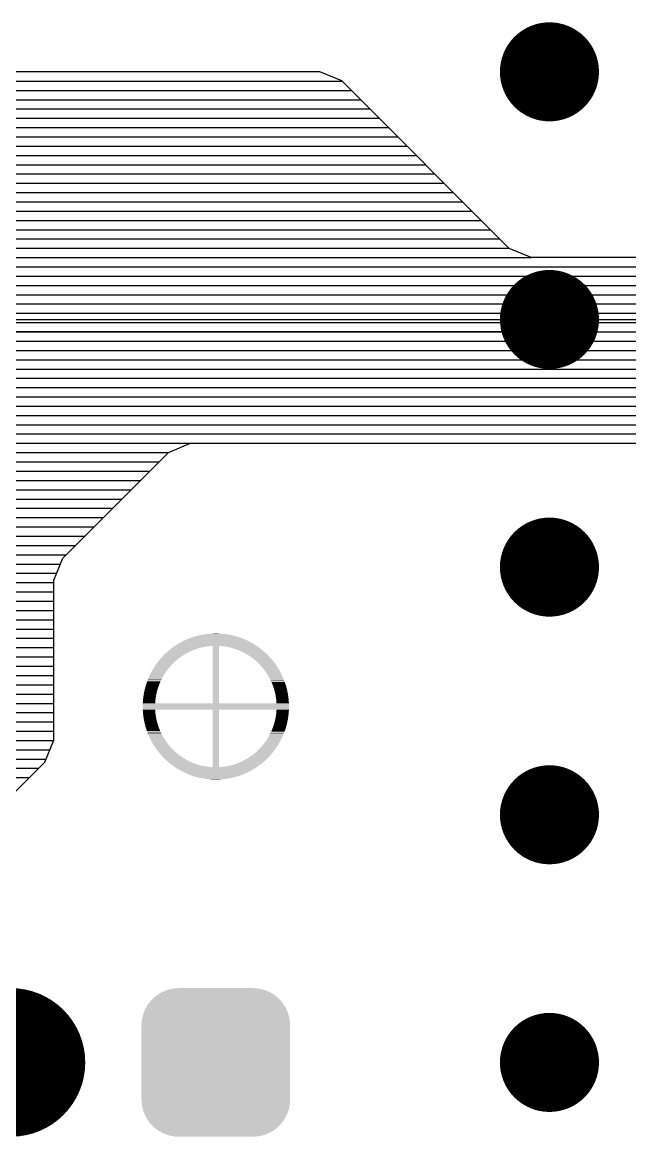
# Model space of a CAD drawing. Extents: x 295 to 953, y 10 to 290.
# Drawn here: x 603.58 to 616.04, y 175.49 to 198.35 of the extents above; entities that cross this region are included whole.
import ezdxf

# ---------------------------------------------------------------- set-up
doc = ezdxf.new("R2010")
doc.units = 0
doc.header["$LTSCALE"] = 5
doc.header["$MEASUREMENT"] = 0
doc.layers.get('0').update_dxf_attribs({"linetype": 'CONTINUOUS', "lineweight": 25})
doc.layers.add('DV-ABPB-A4_IN1', color=4, linetype='CONTINUOUS')

msp = doc.modelspace()

# ---------------------------------------------------------------- linework, layer by layer
at = {"color": 7}
for points, const_width in [([(613.882, 197.333, 1), (614.898, 197.333, 1)], 1.016), ([(613.882, 192.253, 1), (614.898, 192.253, 1)], 1.016), ([(613.882, 187.173, 1), (614.898, 187.173, 1)], 1.016), ([(613.882, 182.093, 1), (614.898, 182.093, 1)], 1.016), ([(602.586, 177.013, 1), (604.11, 177.013, 1)], 1.524), ([(613.882, 177.013, 1), (614.898, 177.013, 1)], 1.016)]:
    msp.add_lwpolyline(points, format="xyb", close=True, dxfattribs=dict(at, const_width=const_width))
for points in [[(606.795, 185.609), (606.826, 185.627), (608.304, 185.609), (608.273, 185.627)], [(606.826, 185.627), (606.843, 185.636), (608.273, 185.627), (608.255, 185.636)], [(606.843, 185.636), (606.875, 185.653), (608.255, 185.636), (608.224, 185.653)], [(606.875, 185.653), (606.892, 185.661), (608.224, 185.653), (608.206, 185.661)], [(606.892, 185.661), (606.925, 185.677), (608.206, 185.661), (608.174, 185.677)], [(606.925, 185.677), (606.942, 185.685), (608.174, 185.677), (608.156, 185.685)], [(606.942, 185.685), (606.976, 185.699), (608.156, 185.685), (608.124, 185.699)], [(606.976, 185.699), (606.993, 185.706), (608.124, 185.699), (608.105, 185.706)], [(606.993, 185.706), (607.027, 185.719), (608.105, 185.706), (608.072, 185.719)], [(607.027, 185.719), (607.045, 185.726), (608.072, 185.719), (608.054, 185.726)], [(607.045, 185.726), (607.079, 185.737), (608.054, 185.726), (608.02, 185.737)], [(607.079, 185.737), (607.097, 185.743), (608.02, 185.737), (608.001, 185.743)], [(607.097, 185.743), (607.132, 185.754), (608.001, 185.743), (607.968, 185.754)], [(607.132, 185.754), (607.15, 185.759), (607.968, 185.754), (607.948, 185.759)], [(607.15, 185.759), (607.186, 185.768), (607.948, 185.759), (607.914, 185.768)], [(607.186, 185.768), (607.203, 185.773), (607.914, 185.768), (607.894, 185.773)], [(607.203, 185.773), (607.24, 185.781), (607.894, 185.773), (607.861, 185.781)], [(607.24, 185.781), (607.257, 185.784), (607.861, 185.781), (607.84, 185.784)], [(607.257, 185.784), (607.294, 185.791), (607.84, 185.784), (607.806, 185.791)], [(607.294, 185.791), (607.312, 185.794), (607.806, 185.791), (607.786, 185.794)], [(607.312, 185.794), (607.349, 185.799), (607.786, 185.794), (607.752, 185.799)], [(607.349, 185.799), (607.366, 185.802), (607.752, 185.799), (607.731, 185.802)], [(607.366, 185.802), (607.404, 185.806), (607.731, 185.802), (607.697, 185.806)], [(607.404, 185.806), (607.421, 185.808), (607.697, 185.806), (607.675, 185.808)], [(607.421, 185.808), (607.461, 185.81), (607.675, 185.808), (607.642, 185.81)], [(607.461, 185.81), (607.476, 185.811), (607.642, 185.81), (607.617, 185.811)], [(607.476, 185.811), (607.52, 185.813), (607.617, 185.811), (607.587, 185.813)], [(607.52, 185.813), (607.532, 185.813), (607.587, 185.813), (607.532, 185.813)], [(606.5, 185.385), (606.526, 185.409), (606.914, 185.385), (606.957, 185.409)], [(606.526, 185.409), (606.529, 185.413), (606.957, 185.409), (606.964, 185.413)], [(606.529, 185.413), (606.551, 185.432), (606.964, 185.413), (607.002, 185.432)], [(606.551, 185.432), (606.57, 185.449), (607.002, 185.432), (607.039, 185.449)], [(606.57, 185.449), (606.575, 185.454), (607.039, 185.449), (607.048, 185.454)], [(606.575, 185.454), (606.599, 185.473), (607.048, 185.454), (607.094, 185.473)], [(606.599, 185.473), (606.613, 185.485), (607.094, 185.473), (607.126, 185.485)], [(606.613, 185.485), (606.62, 185.49), (607.126, 185.485), (607.141, 185.49)], [(606.62, 185.49), (606.64, 185.506), (607.141, 185.49), (607.189, 185.506)], [(606.64, 185.506), (606.657, 185.518), (607.189, 185.506), (607.234, 185.518)], [(606.657, 185.518), (606.658, 185.519), (607.234, 185.518), (607.238, 185.519)], [(606.658, 185.519), (606.674, 185.531), (607.238, 185.519), (607.287, 185.531)], [(606.674, 185.531), (606.688, 185.541), (607.287, 185.531), (607.336, 185.541)], [(606.688, 185.541), (606.699, 185.548), (607.336, 185.541), (607.386, 185.548)], [(606.699, 185.548), (606.702, 185.55), (607.386, 185.548), (607.404, 185.55)], [(606.702, 185.55), (606.707, 185.554), (607.404, 185.55), (607.436, 185.554)], [(606.707, 185.554), (606.712, 185.558), (607.436, 185.554), (607.486, 185.558)], [(606.712, 185.558), (606.732, 185.57), (608.387, 185.558), (608.368, 185.57)], [(606.732, 185.57), (606.748, 185.581), (608.368, 185.57), (608.351, 185.581)], [(606.748, 185.581), (606.779, 185.6), (608.351, 185.581), (608.321, 185.6)], [(606.779, 185.6), (606.795, 185.609), (608.321, 185.6), (608.304, 185.609)], [(607.486, 184.377), (607.486, 185.558), (607.613, 184.377), (607.613, 185.558)], [(607.632, 185.556), (607.613, 185.558), (608.388, 185.556), (608.387, 185.558)], [(607.682, 185.552), (607.632, 185.556), (608.395, 185.552), (608.388, 185.556)], [(607.732, 185.546), (607.682, 185.552), (608.404, 185.546), (608.395, 185.552)], [(607.77, 185.539), (607.732, 185.546), (608.413, 185.539), (608.404, 185.546)], [(607.781, 185.537), (607.77, 185.539), (608.416, 185.537), (608.413, 185.539)], [(607.83, 185.527), (607.781, 185.537), (608.43, 185.527), (608.416, 185.537)], [(607.879, 185.515), (607.83, 185.527), (608.447, 185.515), (608.43, 185.527)], [(607.906, 185.507), (607.879, 185.515), (608.458, 185.507), (608.447, 185.515)], [(607.927, 185.5), (607.906, 185.507), (608.466, 185.5), (608.458, 185.507)], [(607.975, 185.484), (607.927, 185.5), (608.486, 185.484), (608.466, 185.5)], [(608.005, 185.472), (607.975, 185.484), (608.501, 185.472), (608.486, 185.484)], [(608.022, 185.466), (608.005, 185.472), (608.509, 185.466), (608.501, 185.472)], [(608.068, 185.446), (608.022, 185.466), (608.532, 185.446), (608.509, 185.466)], [(608.087, 185.437), (608.068, 185.446), (608.543, 185.437), (608.532, 185.446)], [(608.113, 185.424), (608.087, 185.437), (608.557, 185.424), (608.543, 185.437)], [(608.158, 185.4), (608.113, 185.424), (608.583, 185.4), (608.557, 185.424)], [(608.16, 185.399), (608.158, 185.4), (608.584, 185.399), (608.583, 185.4)], [(608.201, 185.375), (608.16, 185.399), (608.608, 185.375), (608.584, 185.399)], [(606.315, 185.165), (606.341, 185.201), (606.64, 185.165), (606.675, 185.201)], [(606.341, 185.201), (606.345, 185.207), (606.675, 185.201), (606.682, 185.207)], [(606.345, 185.207), (606.367, 185.235), (606.682, 185.207), (606.712, 185.235)], [(606.367, 185.235), (606.379, 185.251), (606.712, 185.235), (606.73, 185.251)], [(606.379, 185.251), (606.393, 185.268), (606.73, 185.251), (606.75, 185.268)], [(606.393, 185.268), (606.414, 185.294), (606.75, 185.268), (606.781, 185.294)], [(606.414, 185.294), (606.42, 185.3), (606.781, 185.294), (606.789, 185.3)], [(606.42, 185.3), (606.447, 185.33), (606.789, 185.3), (606.829, 185.33)], [(606.447, 185.33), (606.451, 185.335), (606.829, 185.33), (606.836, 185.335)], [(606.451, 185.335), (606.474, 185.358), (606.836, 185.335), (606.871, 185.358)], [(606.474, 185.358), (606.489, 185.374), (606.871, 185.358), (606.897, 185.374)], [(606.489, 185.374), (606.5, 185.385), (606.897, 185.374), (606.914, 185.385)], [(608.224, 185.361), (608.201, 185.375), (608.623, 185.361), (608.608, 185.375)], [(608.244, 185.348), (608.224, 185.361), (608.635, 185.348), (608.623, 185.361)], [(608.283, 185.32), (608.244, 185.348), (608.661, 185.32), (608.635, 185.348)], [(608.285, 185.319), (608.283, 185.32), (608.662, 185.319), (608.661, 185.32)], [(608.325, 185.288), (608.285, 185.319), (608.689, 185.288), (608.662, 185.319)], [(608.337, 185.279), (608.325, 185.288), (608.697, 185.279), (608.689, 185.288)], [(608.364, 185.256), (608.337, 185.279), (608.715, 185.256), (608.697, 185.279)], [(608.386, 185.236), (608.364, 185.256), (608.732, 185.236), (608.715, 185.256)], [(608.401, 185.223), (608.386, 185.236), (608.742, 185.223), (608.732, 185.236)], [(608.433, 185.192), (608.401, 185.223), (608.765, 185.192), (608.742, 185.223)], [(608.437, 185.188), (608.433, 185.192), (608.768, 185.188), (608.765, 185.192)], [(608.472, 185.151), (608.437, 185.188), (608.793, 185.151), (608.768, 185.188)], [(606.179, 184.922), (606.199, 184.965), (606.462, 184.922), (606.488, 184.965)], [(606.199, 184.965), (606.202, 184.972), (606.488, 184.965), (606.492, 184.972)], [(606.202, 184.972), (606.22, 185.007), (606.492, 184.972), (606.515, 185.007)], [(606.22, 185.007), (606.227, 185.021), (606.515, 185.007), (606.524, 185.021)], [(606.227, 185.021), (606.243, 185.049), (606.524, 185.021), (606.544, 185.049)], [(606.243, 185.049), (606.254, 185.069), (606.544, 185.049), (606.559, 185.069)], [(606.254, 185.069), (606.266, 185.089), (606.559, 185.069), (606.574, 185.089)], [(606.266, 185.089), (606.283, 185.116), (606.574, 185.089), (606.597, 185.116)], [(606.283, 185.116), (606.29, 185.127), (606.597, 185.116), (606.606, 185.127)], [(606.29, 185.127), (606.313, 185.162), (606.606, 185.127), (606.638, 185.162)], [(606.313, 185.162), (606.315, 185.165), (606.638, 185.162), (606.64, 185.165)], [(608.476, 185.146), (608.472, 185.151), (608.797, 185.146), (608.793, 185.151)], [(608.505, 185.113), (608.476, 185.146), (608.818, 185.113), (608.797, 185.146)], [(608.515, 185.1), (608.505, 185.113), (608.826, 185.1), (608.818, 185.113)], [(608.536, 185.074), (608.515, 185.1), (608.842, 185.074), (608.826, 185.1)], [(608.552, 185.052), (608.536, 185.074), (608.855, 185.052), (608.842, 185.074)], [(608.566, 185.033), (608.552, 185.052), (608.865, 185.033), (608.855, 185.052)], [(608.586, 185.004), (608.566, 185.033), (608.881, 185.004), (608.865, 185.033)], [(608.594, 184.992), (608.586, 185.004), (608.887, 184.992), (608.881, 185.004)], [(608.618, 184.954), (608.594, 184.992), (608.905, 184.954), (608.887, 184.992)], [(608.621, 184.949), (608.618, 184.954), (608.908, 184.949), (608.905, 184.954)], [(608.646, 184.905), (608.621, 184.949), (608.928, 184.905), (608.908, 184.949)], [(606.098, 184.691), (606.104, 184.714), (606.362, 184.691), (606.37, 184.714)], [(606.104, 184.714), (606.112, 184.739), (606.37, 184.714), (606.379, 184.739)], [(606.112, 184.739), (606.12, 184.767), (606.379, 184.739), (606.389, 184.767)], [(606.12, 184.767), (606.126, 184.786), (606.389, 184.767), (606.397, 184.786)], [(606.126, 184.786), (606.138, 184.819), (606.397, 184.786), (606.411, 184.819)], [(606.138, 184.819), (606.142, 184.832), (606.411, 184.819), (606.417, 184.832)], [(606.142, 184.832), (606.157, 184.871), (606.417, 184.832), (606.436, 184.871)], [(606.157, 184.871), (606.16, 184.877), (606.436, 184.871), (606.439, 184.877)], [(606.16, 184.877), (606.179, 184.922), (606.439, 184.877), (606.462, 184.922)], [(608.646, 184.904), (608.646, 184.905), (608.928, 184.904), (608.928, 184.905)], [(608.669, 184.861), (608.646, 184.904), (608.946, 184.861), (608.928, 184.904)], [(608.672, 184.853), (608.669, 184.861), (608.949, 184.853), (608.946, 184.861)], [(608.69, 184.815), (608.672, 184.853), (608.963, 184.815), (608.949, 184.853)], [(608.696, 184.801), (608.69, 184.815), (608.968, 184.801), (608.963, 184.815)], [(608.709, 184.769), (608.696, 184.801), (608.978, 184.769), (608.968, 184.801)], [(608.717, 184.749), (608.709, 184.769), (608.985, 184.749), (608.978, 184.769)], [(608.727, 184.721), (608.717, 184.749), (608.993, 184.721), (608.985, 184.749)], [(608.735, 184.695), (608.727, 184.721), (609, 184.695), (608.993, 184.721)], [(606.055, 184.445), (606.061, 184.495), (606.311, 184.445), (606.317, 184.495)], [(606.061, 184.498), (606.068, 184.545), (606.317, 184.498), (606.325, 184.545)], [(606.061, 184.495), (606.061, 184.498), (606.317, 184.495), (606.317, 184.498)], [(606.068, 184.545), (606.069, 184.552), (606.325, 184.545), (606.327, 184.552)], [(606.069, 184.552), (606.076, 184.594), (606.327, 184.552), (606.336, 184.594)], [(606.076, 184.594), (606.079, 184.607), (606.336, 184.594), (606.339, 184.607)], [(606.079, 184.607), (606.087, 184.643), (606.339, 184.607), (606.348, 184.643)], [(606.087, 184.643), (606.09, 184.661), (606.348, 184.643), (606.353, 184.661)], [(606.09, 184.661), (606.098, 184.691), (606.353, 184.661), (606.362, 184.691)], [(608.742, 184.673), (608.735, 184.695), (609.005, 184.673), (609, 184.695)], [(608.751, 184.642), (608.742, 184.673), (609.013, 184.642), (609.005, 184.673)], [(608.756, 184.625), (608.751, 184.642), (609.016, 184.625), (609.013, 184.642)], [(608.765, 184.588), (608.756, 184.625), (609.024, 184.588), (609.016, 184.625)], [(608.767, 184.576), (608.765, 184.588), (609.026, 184.576), (609.024, 184.588)], [(608.776, 184.533), (608.767, 184.576), (609.033, 184.533), (609.026, 184.576)], [(608.777, 184.527), (608.776, 184.533), (609.034, 184.527), (609.033, 184.533)], [(608.784, 184.479), (608.777, 184.527), (609.04, 184.479), (609.034, 184.527)], [(606.05, 184.333), (606.051, 184.368), (609.049, 184.333), (609.048, 184.368)], [(606.05, 184.313), (606.05, 184.333), (609.049, 184.313), (609.049, 184.333)], [(606.05, 184.294), (606.05, 184.313), (609.049, 184.294), (609.049, 184.313)], [(606.051, 184.258), (606.05, 184.294), (609.048, 184.258), (609.049, 184.294)], [(606.051, 184.388), (606.052, 184.395), (606.306, 184.388), (606.306, 184.395)], [(606.051, 184.377), (606.051, 184.388), (606.305, 184.377), (606.306, 184.388)], [(606.051, 184.368), (606.051, 184.377), (609.048, 184.368), (609.048, 184.377)], [(606.051, 184.25), (606.051, 184.258), (609.048, 184.25), (609.048, 184.258)], [(606.052, 184.395), (606.055, 184.443), (606.306, 184.395), (606.31, 184.443)], [(606.055, 184.443), (606.055, 184.445), (606.31, 184.443), (606.311, 184.445)], [(608.785, 184.477), (608.784, 184.479), (609.04, 184.477), (609.04, 184.479)], [(608.79, 184.427), (608.785, 184.477), (609.045, 184.427), (609.04, 184.477)], [(608.79, 184.424), (608.79, 184.427), (609.045, 184.424), (609.045, 184.427)], [(608.794, 184.377), (608.79, 184.424), (609.048, 184.377), (609.045, 184.424)], [(606.054, 184.203), (606.051, 184.25), (606.309, 184.203), (606.305, 184.25)], [(606.054, 184.2), (606.054, 184.203), (606.309, 184.2), (606.309, 184.203)], [(606.059, 184.15), (606.054, 184.2), (606.314, 184.15), (606.309, 184.2)], [(606.059, 184.148), (606.059, 184.15), (606.315, 184.148), (606.314, 184.15)], [(606.065, 184.1), (606.059, 184.148), (606.322, 184.1), (606.315, 184.148)], [(606.066, 184.093), (606.065, 184.1), (606.323, 184.093), (606.322, 184.1)], [(606.073, 184.05), (606.066, 184.093), (606.332, 184.05), (606.323, 184.093)], [(606.075, 184.039), (606.073, 184.05), (606.334, 184.039), (606.332, 184.05)], [(606.083, 184.002), (606.075, 184.039), (606.343, 184.002), (606.334, 184.039)], [(607.486, 183.069), (607.486, 184.25), (607.613, 183.069), (607.613, 184.25)], [(608.76, 184.02), (608.763, 184.032), (609.02, 184.02), (609.023, 184.032)], [(608.763, 184.032), (608.772, 184.074), (609.023, 184.032), (609.03, 184.074)], [(608.772, 184.074), (608.774, 184.082), (609.03, 184.074), (609.031, 184.082)], [(608.774, 184.082), (608.782, 184.129), (609.031, 184.082), (609.038, 184.129)], [(608.782, 184.131), (608.788, 184.181), (609.038, 184.131), (609.043, 184.181)], [(608.782, 184.129), (608.782, 184.131), (609.038, 184.129), (609.038, 184.131)], [(608.788, 184.181), (608.789, 184.184), (609.043, 184.181), (609.044, 184.184)], [(608.789, 184.184), (608.793, 184.231), (609.044, 184.184), (609.047, 184.231)], [(608.793, 184.239), (608.794, 184.25), (609.047, 184.239), (609.048, 184.25)], [(608.793, 184.231), (608.793, 184.239), (609.047, 184.231), (609.047, 184.239)], [(606.086, 183.985), (606.083, 184.002), (606.348, 183.985), (606.343, 184.002)], [(606.094, 183.953), (606.086, 183.985), (606.357, 183.953), (606.348, 183.985)], [(606.099, 183.931), (606.094, 183.953), (606.364, 183.931), (606.357, 183.953)], [(606.106, 183.905), (606.099, 183.931), (606.372, 183.905), (606.364, 183.931)], [(606.114, 183.878), (606.106, 183.905), (606.382, 183.878), (606.372, 183.905)], [(606.121, 183.858), (606.114, 183.878), (606.39, 183.858), (606.382, 183.878)], [(606.131, 183.825), (606.121, 183.858), (606.403, 183.825), (606.39, 183.858)], [(606.136, 183.812), (606.131, 183.825), (606.409, 183.812), (606.403, 183.825)], [(606.15, 183.774), (606.136, 183.812), (606.427, 183.774), (606.409, 183.812)], [(608.663, 183.756), (608.682, 183.795), (608.942, 183.756), (608.957, 183.795)], [(608.682, 183.795), (608.688, 183.807), (608.957, 183.795), (608.961, 183.807)], [(608.688, 183.807), (608.702, 183.841), (608.961, 183.807), (608.973, 183.841)], [(608.702, 183.841), (608.709, 183.859), (608.973, 183.841), (608.979, 183.859)], [(608.709, 183.859), (608.72, 183.888), (608.979, 183.859), (608.987, 183.888)], [(608.72, 183.888), (608.729, 183.912), (608.987, 183.888), (608.995, 183.912)], [(608.729, 183.912), (608.737, 183.935), (608.995, 183.912), (609.001, 183.935)], [(608.737, 183.935), (608.746, 183.966), (609.001, 183.935), (609.009, 183.966)], [(608.746, 183.966), (608.751, 183.984), (609.009, 183.966), (609.012, 183.984)], [(608.751, 183.984), (608.76, 184.02), (609.012, 183.984), (609.02, 184.02)], [(606.153, 183.766), (606.15, 183.774), (606.43, 183.766), (606.427, 183.774)], [(606.171, 183.722), (606.153, 183.766), (606.453, 183.722), (606.43, 183.766)], [(606.171, 183.721), (606.171, 183.722), (606.453, 183.721), (606.453, 183.722)], [(606.191, 183.677), (606.171, 183.721), (606.478, 183.677), (606.453, 183.721)], [(606.194, 183.672), (606.191, 183.677), (606.481, 183.672), (606.478, 183.677)], [(606.212, 183.635), (606.194, 183.672), (606.505, 183.635), (606.481, 183.672)], [(606.218, 183.623), (606.212, 183.635), (606.513, 183.623), (606.505, 183.635)], [(606.234, 183.593), (606.218, 183.623), (606.533, 183.593), (606.513, 183.623)], [(606.244, 183.574), (606.234, 183.593), (606.547, 183.574), (606.533, 183.593)], [(606.257, 183.553), (606.244, 183.574), (606.563, 183.553), (606.547, 183.574)], [(608.539, 183.557), (608.555, 183.578), (608.845, 183.557), (608.856, 183.578)], [(608.555, 183.578), (608.575, 183.605), (608.856, 183.578), (608.872, 183.605)], [(608.575, 183.605), (608.584, 183.619), (608.872, 183.605), (608.879, 183.619)], [(608.584, 183.619), (608.607, 183.655), (608.879, 183.619), (608.897, 183.655)], [(608.607, 183.655), (608.611, 183.661), (608.897, 183.655), (608.9, 183.661)], [(608.611, 183.661), (608.637, 183.705), (608.9, 183.661), (608.92, 183.705)], [(608.637, 183.705), (608.66, 183.749), (608.92, 183.705), (608.939, 183.749)], [(608.66, 183.749), (608.663, 183.756), (608.939, 183.749), (608.942, 183.756)], [(606.272, 183.527), (606.257, 183.553), (606.584, 183.527), (606.563, 183.553)], [(606.281, 183.513), (606.272, 183.527), (606.594, 183.513), (606.584, 183.527)], [(606.302, 183.48), (606.281, 183.513), (606.623, 183.48), (606.594, 183.513)], [(606.306, 183.475), (606.302, 183.48), (606.627, 183.475), (606.623, 183.48)], [(606.331, 183.439), (606.306, 183.475), (606.662, 183.439), (606.627, 183.475)], [(606.334, 183.435), (606.331, 183.439), (606.666, 183.435), (606.662, 183.439)], [(606.357, 183.404), (606.334, 183.435), (606.698, 183.404), (606.666, 183.435)], [(606.367, 183.391), (606.357, 183.404), (606.713, 183.391), (606.698, 183.404)], [(606.384, 183.37), (606.367, 183.391), (606.735, 183.37), (606.713, 183.391)], [(606.402, 183.348), (606.384, 183.37), (606.762, 183.348), (606.735, 183.37)], [(606.41, 183.338), (606.402, 183.348), (606.774, 183.338), (606.762, 183.348)], [(606.437, 183.308), (606.41, 183.338), (606.814, 183.308), (606.774, 183.338)], [(608.318, 183.333), (608.349, 183.358), (608.685, 183.333), (608.706, 183.358)], [(608.349, 183.358), (608.369, 183.375), (608.706, 183.358), (608.72, 183.375)], [(608.369, 183.375), (608.387, 183.391), (608.72, 183.375), (608.732, 183.391)], [(608.387, 183.391), (608.417, 183.419), (608.732, 183.391), (608.754, 183.419)], [(608.417, 183.419), (608.424, 183.426), (608.754, 183.419), (608.758, 183.426)], [(608.424, 183.426), (608.459, 183.462), (608.758, 183.426), (608.784, 183.462)], [(608.459, 183.462), (608.461, 183.464), (608.784, 183.462), (608.786, 183.464)], [(608.461, 183.464), (608.493, 183.499), (608.786, 183.464), (608.809, 183.499)], [(608.493, 183.499), (608.502, 183.51), (608.809, 183.499), (608.816, 183.51)], [(608.502, 183.51), (608.525, 183.538), (608.816, 183.51), (608.833, 183.538)], [(608.525, 183.538), (608.539, 183.557), (608.833, 183.538), (608.845, 183.557)], [(606.438, 183.306), (606.437, 183.308), (606.816, 183.306), (606.814, 183.308)], [(606.464, 183.279), (606.438, 183.306), (606.855, 183.279), (606.816, 183.306)], [(606.476, 183.266), (606.464, 183.279), (606.875, 183.266), (606.855, 183.279)], [(606.49, 183.251), (606.476, 183.266), (606.898, 183.251), (606.875, 183.266)], [(606.515, 183.227), (606.49, 183.251), (606.939, 183.227), (606.898, 183.251)], [(606.516, 183.226), (606.515, 183.227), (606.941, 183.226), (606.939, 183.227)], [(606.542, 183.202), (606.516, 183.226), (606.986, 183.202), (606.941, 183.226)], [(606.556, 183.19), (606.542, 183.202), (607.011, 183.19), (606.986, 183.202)], [(606.567, 183.18), (606.556, 183.19), (607.031, 183.18), (607.011, 183.19)], [(606.59, 183.16), (606.567, 183.18), (607.077, 183.16), (607.031, 183.18)], [(606.598, 183.154), (606.59, 183.16), (607.094, 183.154), (607.077, 183.16)], [(606.613, 183.142), (606.598, 183.154), (607.124, 183.142), (607.094, 183.154)], [(606.633, 183.126), (606.613, 183.142), (607.172, 183.126), (607.124, 183.142)], [(606.641, 183.12), (606.633, 183.126), (607.193, 183.12), (607.172, 183.126)], [(606.652, 183.112), (606.641, 183.12), (607.22, 183.112), (607.193, 183.12)], [(606.669, 183.099), (606.652, 183.112), (607.269, 183.099), (607.22, 183.112)], [(607.865, 183.108), (607.91, 183.121), (608.442, 183.108), (608.459, 183.121)], [(607.91, 183.121), (607.958, 183.136), (608.459, 183.121), (608.479, 183.136)], [(607.958, 183.136), (607.973, 183.142), (608.479, 183.136), (608.486, 183.142)], [(607.973, 183.142), (608.005, 183.154), (608.486, 183.142), (608.5, 183.154)], [(608.005, 183.154), (608.051, 183.173), (608.5, 183.154), (608.524, 183.173)], [(608.051, 183.173), (608.06, 183.177), (608.524, 183.173), (608.529, 183.177)], [(608.06, 183.177), (608.097, 183.194), (608.529, 183.177), (608.548, 183.194)], [(608.097, 183.194), (608.135, 183.214), (608.548, 183.194), (608.57, 183.214)], [(608.135, 183.214), (608.142, 183.217), (608.57, 183.214), (608.573, 183.217)], [(608.142, 183.217), (608.185, 183.242), (608.573, 183.217), (608.599, 183.242)], [(608.185, 183.242), (608.202, 183.252), (608.599, 183.242), (608.61, 183.252)], [(608.202, 183.252), (608.228, 183.268), (608.61, 183.252), (608.625, 183.268)], [(608.228, 183.268), (608.263, 183.292), (608.625, 183.268), (608.648, 183.292)], [(608.263, 183.292), (608.27, 183.297), (608.648, 183.292), (608.652, 183.297)], [(608.27, 183.297), (608.31, 183.327), (608.652, 183.297), (608.679, 183.327)], [(608.31, 183.327), (608.318, 183.333), (608.679, 183.327), (608.685, 183.333)], [(606.683, 183.089), (606.669, 183.099), (607.318, 183.089), (607.269, 183.099)], [(606.686, 183.087), (606.683, 183.089), (607.329, 183.087), (607.318, 183.089)], [(606.695, 183.081), (606.686, 183.087), (607.367, 183.081), (607.329, 183.087)], [(606.704, 183.074), (606.695, 183.081), (607.417, 183.074), (607.367, 183.081)], [(606.711, 183.07), (606.704, 183.074), (607.467, 183.07), (607.417, 183.074)], [(606.712, 183.069), (606.711, 183.07), (607.486, 183.069), (607.467, 183.07)], [(606.731, 183.056), (606.712, 183.069), (608.367, 183.056), (608.387, 183.069)], [(606.748, 183.046), (606.731, 183.056), (608.351, 183.046), (608.367, 183.056)], [(606.778, 183.027), (606.748, 183.046), (608.32, 183.027), (608.351, 183.046)], [(606.795, 183.017), (606.778, 183.027), (608.304, 183.017), (608.32, 183.027)], [(606.826, 182.999), (606.795, 183.017), (608.273, 182.999), (608.304, 183.017)], [(606.844, 182.99), (606.826, 182.999), (608.256, 182.99), (608.273, 182.999)], [(606.875, 182.974), (606.844, 182.99), (608.224, 182.974), (608.256, 182.99)], [(606.893, 182.965), (606.875, 182.974), (608.207, 182.965), (608.224, 182.974)], [(606.925, 182.95), (606.893, 182.965), (608.174, 182.95), (608.207, 182.965)], [(606.943, 182.942), (606.925, 182.95), (608.157, 182.942), (608.174, 182.95)], [(606.975, 182.928), (606.943, 182.942), (608.123, 182.928), (608.157, 182.942)], [(606.994, 182.92), (606.975, 182.928), (608.106, 182.92), (608.123, 182.928)], [(607.027, 182.908), (606.994, 182.92), (608.072, 182.908), (608.106, 182.92)], [(607.045, 182.901), (607.027, 182.908), (608.054, 182.901), (608.072, 182.908)], [(607.079, 182.889), (607.045, 182.901), (608.02, 182.889), (608.054, 182.901)], [(607.098, 182.883), (607.079, 182.889), (608.002, 182.883), (608.02, 182.889)], [(607.131, 182.873), (607.098, 182.883), (607.967, 182.873), (608.002, 182.883)], [(607.613, 183.069), (607.663, 183.073), (608.387, 183.069), (608.392, 183.073)], [(607.663, 183.073), (607.695, 183.076), (608.392, 183.073), (608.397, 183.076)], [(607.695, 183.076), (607.713, 183.078), (608.397, 183.076), (608.4, 183.078)], [(607.713, 183.078), (607.763, 183.086), (608.4, 183.078), (608.411, 183.086)], [(607.763, 183.086), (607.812, 183.095), (608.411, 183.086), (608.425, 183.095)], [(607.812, 183.095), (607.861, 183.107), (608.425, 183.095), (608.441, 183.107)], [(607.861, 183.107), (607.865, 183.108), (608.441, 183.107), (608.442, 183.108)], [(607.151, 182.868), (607.131, 182.873), (607.949, 182.868), (607.967, 182.873)], [(607.185, 182.858), (607.151, 182.868), (607.913, 182.858), (607.949, 182.868)], [(607.204, 182.854), (607.185, 182.858), (607.895, 182.854), (607.913, 182.858)], [(607.238, 182.846), (607.204, 182.854), (607.859, 182.846), (607.895, 182.854)], [(607.259, 182.842), (607.238, 182.846), (607.842, 182.842), (607.859, 182.846)], [(607.293, 182.836), (607.259, 182.842), (607.805, 182.836), (607.842, 182.842)], [(607.313, 182.832), (607.293, 182.836), (607.787, 182.832), (607.805, 182.836)], [(607.347, 182.827), (607.313, 182.832), (607.75, 182.827), (607.787, 182.832)], [(607.368, 182.825), (607.347, 182.827), (607.733, 182.825), (607.75, 182.827)], [(607.402, 182.821), (607.368, 182.825), (607.695, 182.821), (607.733, 182.825)], [(607.424, 182.819), (607.402, 182.821), (607.678, 182.819), (607.695, 182.821)], [(607.457, 182.816), (607.424, 182.819), (607.638, 182.816), (607.678, 182.819)], [(607.482, 182.815), (607.457, 182.816), (607.623, 182.815), (607.638, 182.816)], [(607.512, 182.814), (607.482, 182.815), (607.579, 182.814), (607.623, 182.815)], [(607.567, 182.813), (607.512, 182.814), (607.567, 182.813), (607.579, 182.814)], [(606.74, 178.533), (606.787, 178.537), (608.388, 178.533), (608.311, 178.537)], [(606.232, 178.297), (606.269, 178.331), (608.864, 178.297), (608.833, 178.331)], [(606.269, 178.331), (606.324, 178.38), (608.833, 178.331), (608.771, 178.38)], [(606.324, 178.38), (606.368, 178.408), (608.771, 178.38), (608.736, 178.408)], [(606.368, 178.408), (606.429, 178.448), (608.736, 178.408), (608.665, 178.448)], [(606.429, 178.448), (606.478, 178.469), (608.665, 178.448), (608.627, 178.469)], [(606.478, 178.469), (606.543, 178.497), (608.627, 178.469), (608.549, 178.497)], [(606.543, 178.497), (606.599, 178.511), (608.549, 178.497), (608.51, 178.511)], [(606.599, 178.511), (606.664, 178.527), (608.51, 178.511), (608.422, 178.527)], [(606.664, 178.527), (606.74, 178.533), (608.422, 178.527), (608.388, 178.533)], [(606.068, 178.02), (606.094, 178.091), (609.033, 178.02), (609.002, 178.091)], [(606.094, 178.091), (606.118, 178.134), (609.002, 178.091), (608.984, 178.134)], [(606.118, 178.134), (606.155, 178.2), (608.984, 178.134), (608.941, 178.2)], [(606.155, 178.2), (606.185, 178.238), (608.941, 178.2), (608.917, 178.238)], [(606.185, 178.238), (606.232, 178.297), (608.917, 178.238), (608.864, 178.297)], [(606.025, 177.775), (606.029, 177.852), (609.073, 177.775), (609.067, 177.852)], [(606.029, 177.852), (606.038, 177.899), (609.067, 177.852), (609.063, 177.899)], [(606.038, 177.899), (606.052, 177.974), (609.063, 177.899), (609.045, 177.974)], [(606.052, 177.974), (606.068, 178.02), (609.045, 177.974), (609.033, 178.02)], [(606.025, 176.251), (606.025, 177.775), (609.073, 176.251), (609.073, 177.775)], [(606.032, 176.175), (606.025, 176.251), (609.07, 176.175), (609.073, 176.251)], [(606.036, 176.127), (606.032, 176.175), (609.061, 176.127), (609.07, 176.175)], [(606.054, 176.052), (606.036, 176.127), (609.047, 176.052), (609.061, 176.127)], [(606.066, 176.007), (606.054, 176.052), (609.031, 176.007), (609.047, 176.052)], [(606.097, 175.935), (606.066, 176.007), (609.005, 175.935), (609.031, 176.007)], [(606.115, 175.893), (606.097, 175.935), (608.981, 175.893), (609.005, 175.935)], [(606.157, 175.827), (606.115, 175.893), (608.944, 175.827), (608.981, 175.893)], [(606.182, 175.788), (606.157, 175.827), (608.913, 175.788), (608.944, 175.827)], [(606.235, 175.73), (606.182, 175.788), (608.867, 175.73), (608.913, 175.788)], [(606.266, 175.696), (606.235, 175.73), (608.83, 175.696), (608.867, 175.73)], [(606.328, 175.646), (606.266, 175.696), (608.775, 175.646), (608.83, 175.696)], [(606.363, 175.618), (606.328, 175.646), (608.731, 175.618), (608.775, 175.646)], [(606.434, 175.579), (606.363, 175.618), (608.67, 175.579), (608.731, 175.618)], [(606.472, 175.558), (606.434, 175.579), (608.621, 175.558), (608.67, 175.579)], [(606.55, 175.53), (606.472, 175.558), (608.556, 175.53), (608.621, 175.558)], [(606.589, 175.516), (606.55, 175.53), (608.5, 175.516), (608.556, 175.53)], [(606.677, 175.499), (606.589, 175.516), (608.435, 175.499), (608.5, 175.516)], [(606.711, 175.493), (606.677, 175.499), (608.359, 175.493), (608.435, 175.499)], [(606.787, 175.489), (606.711, 175.493), (608.311, 175.489), (608.359, 175.493)]]:
    msp.add_solid(points, dxfattribs=at)
at = {"layer": 'DV-ABPB-A4_IN1', "color": 7}
for p, q in [((609.681, 197.333), (591.791, 197.333)), ((610.13, 197.145), (609.681, 197.333)), ((591.339, 197.143), (610.133, 197.143)), ((613.567, 193.709), (610.13, 197.145)), ((591.149, 196.952), (610.323, 196.952)), ((590.958, 196.762), (610.514, 196.762)), ((590.577, 196.381), (610.895, 196.381)), ((590.768, 196.571), (610.704, 196.571)), ((590.387, 196.19), (611.085, 196.19)), ((590.196, 196), (611.276, 196)), ((590.006, 195.809), (611.466, 195.809)), ((589.815, 195.619), (611.657, 195.619)), ((589.432, 195.238), (612.04, 195.238)), ((589.625, 195.428), (611.847, 195.428)), ((589.241, 195.047), (612.231, 195.047)), ((589.051, 194.857), (612.421, 194.857)), ((588.86, 194.666), (612.612, 194.666)), ((588.67, 194.476), (612.802, 194.476)), ((588.289, 194.095), (613.183, 194.095)), ((588.479, 194.285), (612.993, 194.285)), ((588.098, 193.904), (613.374, 193.904)), ((587.908, 193.714), (613.564, 193.714)), ((614.016, 193.523), (613.567, 193.709)), ((587.456, 193.523), (614.016, 193.523)), ((623.016, 193.523), (614.016, 193.523)), ((579.274, 193.333), (623.468, 193.333)), ((578.964, 192.952), (623.778, 192.952)), ((579.084, 193.142), (623.658, 193.142)), ((578.886, 192.761), (623.856, 192.761)), ((578.83, 192.571), (623.912, 192.571)), ((578.83, 192.38), (623.912, 192.38)), ((594.705, 192.253), (614.39, 192.253)), ((614.143, 192.007), (614.39, 192.253)), ((614.39, 192.253), (618.2, 192.253)), ((578.83, 192.19), (623.912, 192.19)), ((578.83, 191.999), (623.912, 191.999)), ((578.858, 191.809), (623.912, 191.809)), ((594.949, 192.007), (614.143, 192.007)), ((578.936, 191.618), (623.912, 191.618)), ((579.02, 191.428), (623.912, 191.428)), ((579.211, 191.237), (623.912, 191.237)), ((579.574, 191.047), (623.912, 191.047)), ((587.128, 190.856), (623.912, 190.856)), ((587.4, 190.666), (623.912, 190.666)), ((587.59, 190.475), (623.856, 190.475)), ((587.781, 190.285), (623.778, 190.285)), ((587.971, 190.094), (623.658, 190.094)), ((588.162, 189.904), (623.468, 189.904)), ((588.245, 189.713), (623.016, 189.713)), ((588.324, 189.523), (606.577, 189.523)), ((604.415, 187.359), (606.582, 189.525)), ((606.582, 189.525), (607.031, 189.713)), ((607.031, 189.713), (623.016, 189.713)), ((588.352, 189.332), (606.386, 189.332)), ((588.352, 189.142), (606.196, 189.142)), ((588.352, 188.951), (606.005, 188.951)), ((588.352, 188.761), (605.815, 188.761)), ((588.352, 188.57), (605.624, 188.57)), ((588.352, 188.38), (605.434, 188.38)), ((588.352, 188.189), (605.243, 188.189)), ((588.352, 187.999), (605.053, 187.999)), ((588.352, 187.808), (604.862, 187.808)), ((588.352, 187.618), (604.672, 187.618)), ((588.352, 187.427), (604.481, 187.427)), ((588.352, 187.237), (604.364, 187.237)), ((604.227, 186.909), (604.415, 187.359)), ((588.352, 187.046), (604.286, 187.046)), ((588.352, 186.856), (604.227, 186.856)), ((604.227, 183.625), (604.227, 186.909)), ((591.669, 186.665), (604.227, 186.665)), ((592.055, 186.475), (604.227, 186.475)), ((592.327, 186.284), (604.227, 186.284)), ((592.543, 186.094), (604.227, 186.094)), ((592.711, 185.903), (604.227, 185.903)), ((592.85, 185.713), (604.227, 185.713)), ((592.967, 185.522), (604.227, 185.522)), ((593.061, 185.332), (604.227, 185.332)), ((593.138, 185.141), (604.227, 185.141)), ((593.196, 184.951), (604.227, 184.951)), ((593.239, 184.76), (604.227, 184.76)), ((593.265, 184.57), (604.227, 184.57)), ((593.277, 184.379), (604.227, 184.379)), ((593.277, 184.189), (604.227, 184.189)), ((593.231, 183.808), (604.227, 183.808)), ((593.259, 183.998), (604.227, 183.998)), ((593.186, 183.617), (604.225, 183.617)), ((604.042, 183.175), (604.227, 183.625)), ((593.125, 183.427), (604.146, 183.427)), ((593.046, 183.236), (604.067, 183.236)), ((603.145, 182.279), (604.042, 183.175)), ((592.947, 183.046), (603.91, 183.046)), ((592.828, 182.855), (603.719, 182.855))]:
    msp.add_line(p, q, dxfattribs=at)

doc.saveas('drawing.dxf')
